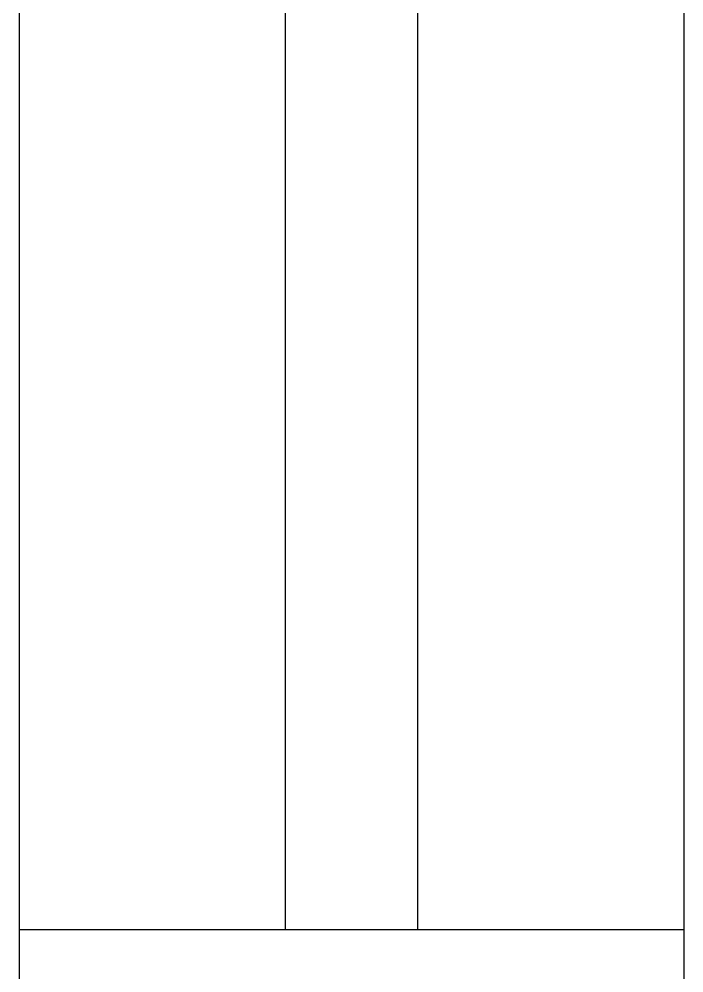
# Model space of a CAD drawing. Header units: inches. Extents: x 542787 to 543192, y 9574025 to 9574373.
# Drawn here: x 543038.771 to 543038.921, y 9574119.3572 to 9574119.5725 of the extents above; entities that cross this region are included whole.
import ezdxf

# ---------------------------------------------------------------- set-up
doc = ezdxf.new("R2010")
doc.units = ezdxf.units.IN
doc.header["$MEASUREMENT"] = 0
doc.linetypes.add('HIDDEN2', pattern=[4.7625, 3.175, -1.5875])
doc.layers.add('I-ARQ', color=8, linetype='Continuous')

msp = doc.modelspace()

# ---------------------------------------------------------------- linework, layer by layer
at = {"layer": 'I-ARQ'}
for p, q in [((543038.77101, 9574119.86701), (543038.77101, 9574115.22951)), ((543038.77101, 9574119.86701), (543038.77101, 9574119.19951)), ((543038.92101, 9574119.86701), (543038.92101, 9574119.19951)), ((543038.92101, 9574119.86701), (543038.92101, 9574119.1589))]:
    msp.add_line(p, q, dxfattribs=at)
at = {"layer": 'I-ARQ', "linetype": 'HIDDEN2'}
for p, q in [((543038.83101, 9574119.86701), (543038.83101, 9574119.36701)), ((543038.86101, 9574119.36701), (543038.86101, 9574119.86701)), ((543038.77101, 9574119.36701), (543038.92101, 9574119.36701))]:
    msp.add_line(p, q, dxfattribs=at)

doc.saveas('drawing.dxf')
